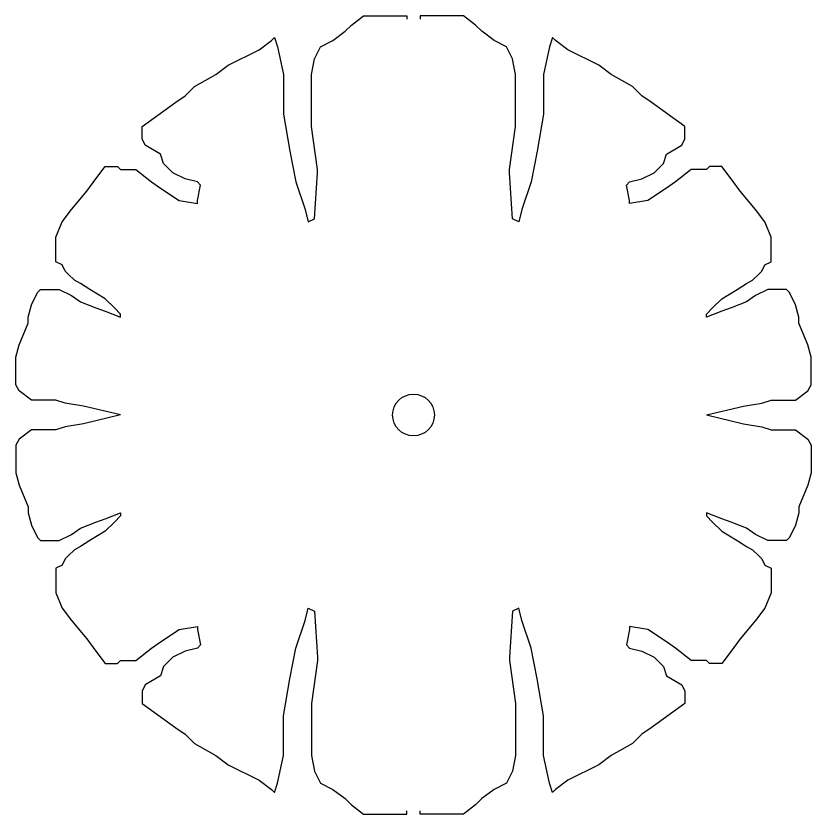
# Model space of a CAD drawing. Extents: x 186.4 to 233.1, y 208.5 to 248.3.
# Drawn here: x 225.39 to 233.15, y 227.18 to 234.97 of the extents above; entities that cross this region are included whole.
import ezdxf

# ---------------------------------------------------------------- set-up
doc = ezdxf.new("R2010")
doc.units = 0
doc.header["$MEASUREMENT"] = 0
doc.layers.get('0').update_dxf_attribs({"linetype": 'CONTINUOUS'})

msp = doc.modelspace()

# ---------------------------------------------------------------- linework, layer by layer
for points in [[(226.4069, 231.0733), (226.0464, 231.1581), (225.8661, 231.1882), (225.776, 231.2182), (225.6257, 231.2182), (225.5356, 231.2182), (225.5356, 231.2182), (225.4154, 231.3082), (225.3854, 231.3682), (225.3854, 231.6383), (225.4154, 231.7583), (225.5056, 231.9684), (225.5056, 232.0284), (225.5356, 232.1484), (225.5957, 232.2685), (225.6257, 232.2985), (225.6558, 232.2985), (225.7159, 232.2985), (225.806, 232.2985), (225.9262, 232.2385), (226.0163, 232.1785), (226.1665, 232.1184), (226.2567, 232.0884), (226.4069, 232.0284), (226.4069, 232.0284), (226.4069, 232.0284), (226.4069, 232.0584), (226.3468, 232.1184), (226.2567, 232.2085), (226.2567, 232.2085), (226.1065, 232.2985), (226.0163, 232.3585), (226.0163, 232.3585), (225.9562, 232.3885), (225.8961, 232.4485), (225.8661, 232.4785), (225.836, 232.5386), (225.776, 232.5686), (225.776, 232.6586), (225.776, 232.7186), (225.776, 232.8086), (225.836, 232.9587), (225.9262, 233.0787), (226.0764, 233.2588), (226.1665, 233.3788), (226.2567, 233.4989), (226.3168, 233.4989), (226.3468, 233.4989), (226.3768, 233.4989), (226.4069, 233.4688), (226.5271, 233.4688), (226.5571, 233.4688), (226.7073, 233.3488), (226.7975, 233.2888), (226.9777, 233.1688), (227.158, 233.1387), (227.158, 233.1688), (227.188, 233.3188), (227.158, 233.3488), (227.0378, 233.3788), (226.9176, 233.4388), (226.8275, 233.5289), (226.7975, 233.6189), (226.6472, 233.7089), (226.6172, 233.7689), (226.6172, 233.889), (226.9477, 234.129), (227.0378, 234.1891), (227.128, 234.2791), (227.3383, 234.3991), (227.4584, 234.4892), (227.7589, 234.6392), (227.8791, 234.7292), (227.9091, 234.7592), (227.9391, 234.6692), (227.9992, 234.3991), (227.9992, 234.2191), (227.9992, 234.009), (228.0593, 233.6489), (228.1194, 233.3488), (228.2096, 233.0787), (228.2396, 232.9587), (228.2997, 232.9887), (228.3297, 233.4388), (228.3297, 233.4688), (228.2696, 233.889), (228.2696, 233.919), (228.2696, 234.099), (228.2696, 234.2791), (228.2696, 234.3991), (228.2997, 234.5492), (228.3598, 234.6692), (228.4799, 234.7292), (228.6001, 234.8193), (228.6602, 234.8793), (228.7804, 234.9693), (228.8405, 234.9693), (228.9607, 234.9693), (228.9907, 234.9693), (229.1409, 234.9693), (229.201, 234.9693), (229.201, 234.9393)], [(232.1273, 231.0733), (232.4878, 231.1581), (232.6681, 231.1882), (232.7582, 231.2182), (232.9084, 231.2182), (232.9986, 231.2182), (232.9986, 231.2182), (233.1187, 231.3082), (233.1488, 231.3682), (233.1488, 231.6383), (233.1187, 231.7583), (233.0286, 231.9684), (233.0286, 232.0284), (232.9986, 232.1484), (232.9385, 232.2685), (232.9084, 232.2985), (232.8784, 232.2985), (232.8183, 232.2985), (232.7282, 232.2985), (232.608, 232.2385), (232.5178, 232.1785), (232.3676, 232.1184), (232.2775, 232.0884), (232.1273, 232.0284), (232.1273, 232.0284), (232.1273, 232.0284), (232.1273, 232.0584), (232.1874, 232.1184), (232.2775, 232.2085), (232.2775, 232.2085), (232.4277, 232.2985), (232.5178, 232.3585), (232.5178, 232.3585), (232.5779, 232.3885), (232.638, 232.4485), (232.6681, 232.4785), (232.6981, 232.5386), (232.7582, 232.5686), (232.7582, 232.6586), (232.7582, 232.7186), (232.7582, 232.8086), (232.6981, 232.9587), (232.608, 233.0787), (232.4578, 233.2588), (232.3676, 233.3788), (232.2775, 233.4989), (232.2174, 233.4989), (232.1874, 233.4989), (232.1573, 233.4989), (232.1273, 233.4688), (232.0071, 233.4688), (231.9771, 233.4688), (231.8268, 233.3488), (231.7367, 233.2888), (231.5564, 233.1688), (231.3762, 233.1387), (231.3762, 233.1688), (231.3461, 233.3188), (231.3762, 233.3488), (231.4963, 233.3788), (231.6165, 233.4388), (231.7067, 233.5289), (231.7367, 233.6189), (231.8869, 233.7089), (231.917, 233.7689), (231.917, 233.889), (231.5865, 234.129), (231.4963, 234.1891), (231.4062, 234.2791), (231.1959, 234.3991), (231.0757, 234.4892), (230.7753, 234.6392), (230.6551, 234.7292), (230.6251, 234.7592), (230.595, 234.6692), (230.5349, 234.3991), (230.5349, 234.2191), (230.5349, 234.009), (230.4748, 233.6489), (230.4147, 233.3488), (230.3246, 233.0787), (230.2946, 232.9587), (230.2345, 232.9887), (230.2044, 233.4388), (230.2044, 233.4688), (230.2645, 233.889), (230.2645, 233.919), (230.2645, 234.099), (230.2645, 234.2791), (230.2645, 234.3991), (230.2345, 234.5492), (230.1744, 234.6692), (230.0542, 234.7292), (229.934, 234.8193), (229.874, 234.8793), (229.7538, 234.9693), (229.6937, 234.9693), (229.5735, 234.9693), (229.5435, 234.9693), (229.3932, 234.9693), (229.3332, 234.9693), (229.3332, 234.9393)], [(226.4069, 231.0733), (226.0464, 230.9884), (225.8661, 230.9583), (225.776, 230.9283), (225.6257, 230.9283), (225.5356, 230.9283), (225.5356, 230.9283), (225.4154, 230.8383), (225.3854, 230.7783), (225.3854, 230.5082), (225.4154, 230.3882), (225.5056, 230.1781), (225.5056, 230.1181), (225.5356, 229.9981), (225.5957, 229.878), (225.6257, 229.848), (225.6558, 229.848), (225.7159, 229.848), (225.806, 229.848), (225.9262, 229.908), (226.0163, 229.968), (226.1665, 230.0281), (226.2567, 230.0581), (226.4069, 230.1181), (226.4069, 230.1181), (226.4069, 230.1181), (226.4069, 230.0881), (226.3468, 230.0281), (226.2567, 229.938), (226.2567, 229.938), (226.1065, 229.848), (226.0163, 229.788), (226.0163, 229.788), (225.9562, 229.758), (225.8961, 229.698), (225.8661, 229.668), (225.836, 229.6079), (225.776, 229.5779), (225.776, 229.4879), (225.776, 229.4279), (225.776, 229.3379), (225.836, 229.1878), (225.9262, 229.0678), (226.0764, 228.8877), (226.1665, 228.7677), (226.2567, 228.6476), (226.3168, 228.6476), (226.3468, 228.6476), (226.3768, 228.6476), (226.4069, 228.6777), (226.5271, 228.6777), (226.5571, 228.6777), (226.7073, 228.7977), (226.7975, 228.8577), (226.9777, 228.9777), (227.158, 229.0078), (227.158, 228.9777), (227.188, 228.8277), (227.158, 228.7977), (227.0378, 228.7677), (226.9176, 228.7077), (226.8275, 228.6176), (226.7975, 228.5276), (226.6472, 228.4376), (226.6172, 228.3776), (226.6172, 228.2575), (226.9477, 228.0175), (227.0378, 227.9574), (227.128, 227.8674), (227.3383, 227.7474), (227.4584, 227.6573), (227.7589, 227.5073), (227.8791, 227.4173), (227.9091, 227.3873), (227.9391, 227.4773), (227.9992, 227.7474), (227.9992, 227.9274), (227.9992, 228.1375), (228.0593, 228.4976), (228.1194, 228.7977), (228.2096, 229.0678), (228.2396, 229.1878), (228.2997, 229.1578), (228.3297, 228.7077), (228.3297, 228.6777), (228.2696, 228.2575), (228.2696, 228.2275), (228.2696, 228.0475), (228.2696, 227.8674), (228.2696, 227.7474), (228.2997, 227.5973), (228.3598, 227.4773), (228.4799, 227.4173), (228.6001, 227.3273), (228.6602, 227.2672), (228.7804, 227.1772), (228.8405, 227.1772), (228.9607, 227.1772), (228.9907, 227.1772), (229.1409, 227.1772), (229.201, 227.1772), (229.201, 227.2072)], [(232.1273, 231.0733), (232.4878, 230.9884), (232.6681, 230.9583), (232.7582, 230.9283), (232.9084, 230.9283), (232.9986, 230.9283), (232.9986, 230.9283), (233.1187, 230.8383), (233.1488, 230.7783), (233.1488, 230.5082), (233.1187, 230.3882), (233.0286, 230.1781), (233.0286, 230.1181), (232.9986, 229.9981), (232.9385, 229.878), (232.9084, 229.848), (232.8784, 229.848), (232.8183, 229.848), (232.7282, 229.848), (232.608, 229.908), (232.5178, 229.968), (232.3676, 230.0281), (232.2775, 230.0581), (232.1273, 230.1181), (232.1273, 230.1181), (232.1273, 230.1181), (232.1273, 230.0881), (232.1874, 230.0281), (232.2775, 229.938), (232.2775, 229.938), (232.4277, 229.848), (232.5178, 229.788), (232.5178, 229.788), (232.5779, 229.758), (232.638, 229.698), (232.6681, 229.668), (232.6981, 229.6079), (232.7582, 229.5779), (232.7582, 229.4879), (232.7582, 229.4279), (232.7582, 229.3379), (232.6981, 229.1878), (232.608, 229.0678), (232.4578, 228.8877), (232.3676, 228.7677), (232.2775, 228.6476), (232.2174, 228.6476), (232.1874, 228.6476), (232.1573, 228.6476), (232.1273, 228.6777), (232.0071, 228.6777), (231.9771, 228.6777), (231.8268, 228.7977), (231.7367, 228.8577), (231.5564, 228.9777), (231.3762, 229.0078), (231.3762, 228.9777), (231.3461, 228.8277), (231.3762, 228.7977), (231.4963, 228.7677), (231.6165, 228.7077), (231.7067, 228.6176), (231.7367, 228.5276), (231.8869, 228.4376), (231.917, 228.3776), (231.917, 228.2575), (231.5865, 228.0175), (231.4963, 227.9574), (231.4062, 227.8674), (231.1959, 227.7474), (231.0757, 227.6573), (230.7753, 227.5073), (230.6551, 227.4173), (230.6251, 227.3873), (230.595, 227.4773), (230.5349, 227.7474), (230.5349, 227.9274), (230.5349, 228.1375), (230.4748, 228.4976), (230.4147, 228.7977), (230.3246, 229.0678), (230.2946, 229.1878), (230.2345, 229.1578), (230.2044, 228.7077), (230.2044, 228.6777), (230.2645, 228.2575), (230.2645, 228.2275), (230.2645, 228.0475), (230.2645, 227.8674), (230.2645, 227.7474), (230.2345, 227.5973), (230.1744, 227.4773), (230.0542, 227.4173), (229.934, 227.3273), (229.874, 227.2672), (229.7538, 227.1772), (229.6937, 227.1772), (229.5735, 227.1772), (229.5435, 227.1772), (229.3932, 227.1772), (229.3332, 227.1772), (229.3332, 227.2072)]]:
    msp.add_lwpolyline(points)
msp.add_circle((229.2671, 231.0733), 0.2043)

doc.saveas('drawing.dxf')
